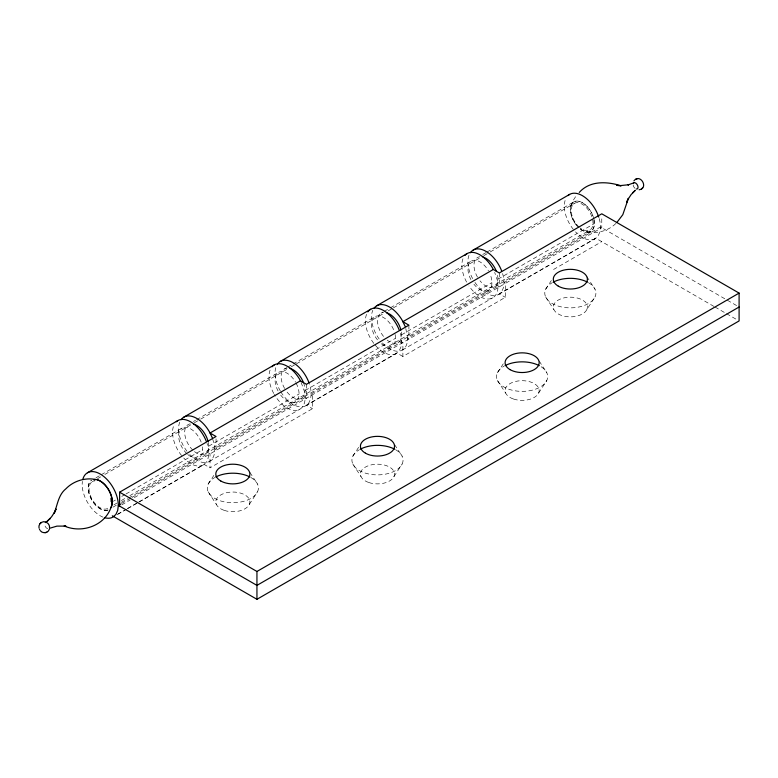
<?xml version="1.0" encoding="UTF-8"?>
<svg xmlns="http://www.w3.org/2000/svg" width="778" height="778" viewBox="0 0 778 778"><rect width="100%" height="100%" fill="white"/><g stroke="black" fill="none" stroke-linecap="round" stroke-linejoin="round"><path stroke-width="0.58" stroke-dasharray="3.89 2.92" d="M306.454 384.313L306.454 398.229L305.161 397.49L304.548 391.733L300.892 381.794M408.907 325.165L408.907 339.082L407.623 338.333A25.567 14.763 60 0 1 381.891 342.398M499.311 272.971L499.311 286.887L498.027 286.139L497.405 280.381L494.672 272.378M593.993 219.649L593.993 226.826A16.97 9.803 60 0 1 579.289 228.139A17.048 9.842 60 0 0 594.042 219.668M570.76 206.219L573.211 200.413L576.206 195.706M208.134 484.14L213.843 475.387M249.3 504.426L257.537 491.774M352.784 456.297L360.389 444.627M393.95 476.583L402.187 463.941M545.65 289.28L551.349 280.527M497.434 372.788L503.765 363.063M586.816 309.566A17.048 9.842 0 0 0 565.937 297.507A17.048 9.842 0 0 0 558.293 313.981A17.048 9.842 0 0 0 586.816 309.566L595.044 296.924M538.6 393.075L546.827 380.432M139.311 501.888L203.437 464.865L206.306 462.2L208.115 458.213L208.728 453.166A25.567 14.763 60 0 0 207.036 443.353M280.887 391.908A25.567 14.763 60 0 0 305.89 405.717L308.769 403.053L310.568 399.056L311.19 394.008A25.567 14.763 60 0 0 308.769 382.173M305.89 405.717L396.294 353.523L399.172 350.859L400.971 346.862L401.594 341.814A25.567 14.763 60 0 0 399.542 330.99M474.959 282.433A25.567 14.763 60 0 0 498.756 294.366L501.625 291.701L503.434 287.704L504.047 282.657A25.567 14.763 60 0 0 502.355 272.854M498.756 294.366L595.189 238.69L598.058 236.026L599.867 232.038L600.48 226.982A25.567 14.763 60 0 0 599.109 218.2M615.855 223.49C608.036 231.183 596.152 234.139 585.523 231.795M95.966 477.789L100.168 475.358M101.218 474.755L182.159 428.026A16.97 9.803 60 0 1 202.017 444.831M193.45 421.511L195.55 420.295M196.601 419.692L278.592 372.351M284.622 368.869L286.722 367.654M287.772 367.051L291.983 364.619M293.034 364.016L375.025 316.675A16.97 9.803 60 0 1 393.901 330.446M381.055 313.194L383.155 311.978M384.206 311.375L389.457 308.341M390.507 307.738L471.458 261M482.72 254.494L485.871 252.685M486.911 252.072L573.911 201.852A17.048 9.842 60 0 1 592.836 215.613M92.251 481.728L96.462 479.297M97.513 478.684L100.673 476.865M104.884 474.434L193.314 423.378M194.364 422.765L199.625 419.731M200.675 419.118L290.165 367.459M291.215 366.846L295.426 364.415M296.476 363.812L383.855 313.369M388.066 310.937L392.277 308.506M393.328 307.894L482.817 256.234M483.867 255.622L489.129 252.587M490.179 251.975L574.407 203.35M113.345 501.265L115.455 500.05M121.757 496.413L124.908 494.584M125.958 493.981L202.65 449.655M208.679 446.173L299.083 393.979M305.112 390.498L395.516 338.304M401.536 334.822L491.939 282.628M497.969 279.146L594.45 223.51M113.987 504.796L117.147 502.967M121.358 500.536L125.569 498.105M129.78 495.674L589.831 230.074M112.936 507.188L117.138 504.757M121.349 502.335L127.65 498.688M128.701 498.085L199.139 457.425M205.159 453.944L295.562 401.749M287.101 392.102A16.97 9.803 60 0 0 301.592 398.268L391.995 346.074M398.025 342.592L488.428 290.398A16.97 9.803 60 0 0 490.334 274.77M494.458 286.917L590.891 231.251M121.475 503.531L130.937 498.076M131.988 497.463L208.728 453.166L210.021 453.905L210.021 467.831L312.484 408.674L312.484 394.757L311.19 394.008L401.594 341.814L402.887 342.563L402.887 356.48L505.34 297.322L505.34 283.406L504.047 282.657L600.48 226.982L739.1 307.018M121.718 504.893L130.101 500.05M134.293 497.628L601.773 227.73L601.773 216.138M117.799 514.112L126.201 509.259M127.261 508.647L137.764 502.578M138.824 501.975L203.992 464.349L210.021 467.831M117.235 514.637L126.697 509.172M127.748 508.569L138.26 502.491M209.457 461.383L299.861 409.189M402.323 350.042L492.727 297.848M553.557 269.489L601.773 241.647M713.941 306.415L595.744 238.175L499.311 293.841L505.34 297.322M714.992 307.018L725.475 313.067M726.516 313.67L736.999 319.729M402.887 356.48L396.858 352.998L306.454 405.192L312.484 408.674M586.816 276.637L595.044 289.28M545.65 296.924L553.878 309.566M539.232 361.118L546.827 372.788M497.434 380.432L505.661 393.075M394.582 444.627L402.187 456.297M352.784 463.941L361.021 476.583M249.933 472.46L257.537 484.14M208.134 491.774L216.372 504.426M405.795 328.52L407.623 338.333L498.027 286.139A25.567 14.763 60 0 1 487.942 299.044A25.567 14.763 60 0 1 468.94 285.905M212.637 438.86L214.144 443.927L214.757 449.684L216.051 450.423L216.051 438.831M395.564 449.684A25.567 14.763 0 0 1 395.564 470.564A25.567 14.763 0 0 1 359.407 470.564A25.567 14.763 0 0 1 359.407 449.684M189.754 454.537A25.567 14.763 60 0 0 214.757 449.684L305.161 397.49A25.567 14.763 60 0 1 293.996 410.337A25.567 14.763 60 0 1 274.294 394.427M186.963 451.25A25.567 14.763 60 0 1 180.457 420.645M488.428 290.398A16.97 9.803 60 0 1 473.938 284.242M470.923 279.633A16.97 9.803 60 0 1 471.74 260.854A16.97 9.803 60 0 1 488.428 270.802M379.168 339.014A25.567 14.763 60 0 1 372.837 310.257M466.615 282.113A25.567 14.763 60 0 1 463.241 258.063M541.128 366.73A25.567 14.763 0 0 1 539.572 387.405A25.567 14.763 0 0 1 503.736 386.87A25.567 14.763 0 0 1 504.047 366.175M588.431 282.657A25.567 14.763 0 0 1 588.431 303.537A25.567 14.763 0 0 1 552.263 303.537A25.567 14.763 0 0 1 552.263 282.657M250.915 477.517A25.567 14.763 0 0 1 250.915 498.397A25.567 14.763 0 0 1 214.757 498.397A25.567 14.763 0 0 1 214.757 477.517M401.312 331.982A16.97 9.803 60 0 1 387.191 340.132M383.535 336.436A16.97 9.803 60 0 1 383.535 312.425M296.097 383.116A16.97 9.803 60 0 1 295.844 401.574A16.97 9.803 60 0 1 279.769 393.824M278.057 390.984A16.97 9.803 60 0 1 278.874 372.195A16.97 9.803 60 0 1 295.562 382.154M208.271 442.351A16.97 9.803 60 0 1 193.566 450.832M192.818 450.141A16.97 9.803 60 0 1 184.736 433.706A16.97 9.803 60 0 1 190.678 423.777M273.749 393.464A25.567 14.763 60 0 1 271.425 367.566M578.54 227.448A16.97 9.803 60 0 1 573.911 201.852A16.97 9.803 60 0 1 593.77 218.657M396.294 353.523A25.567 14.763 60 0 1 374.471 344.236M373.8 343.38A25.567 14.763 60 0 1 367.848 311.9M303.498 382.64A16.97 9.803 60 0 1 301.592 398.268M284.622 388.465A16.97 9.803 60 0 1 287.101 368.101M395.107 334.482A16.97 9.803 60 0 1 380.403 342.972M377.505 339.908A16.97 9.803 60 0 1 375.025 316.675M497.56 275.324A16.97 9.803 60 0 1 493.271 287.432A16.97 9.803 60 0 1 479.968 280.761M477.478 277.124A16.97 9.803 60 0 1 479.968 256.759M472.645 278.641A25.567 14.763 60 0 1 469.26 254.591M595.189 238.69A25.567 14.763 60 0 1 575.477 231.844M573.357 229.413A25.567 14.763 60 0 1 566.19 197.943M103.075 517.175A25.567 14.763 60 0 1 82.39 481.339M107.957 509.989A16.97 9.803 60 0 1 91.396 499.175A16.97 9.803 60 0 1 91.755 480.221M202.416 446.815A16.97 9.803 60 0 1 187.547 454.313M186.798 453.623A16.97 9.803 60 0 1 182.159 428.026M576.372 225.124A17.048 9.842 60 0 1 573.872 201.784M203.437 464.865A25.567 14.763 60 0 1 183.734 458.018M181.605 455.587A25.567 14.763 60 0 1 173.941 425.089M280.323 390.955A25.567 14.763 60 0 1 277.445 364.094M107.675 508.442A15.424 8.908 60 0 1 91.308 497.755A15.424 8.908 60 0 1 94.508 481.028M110.495 497.901A15.424 8.908 60 0 1 110.7 503.473M592.651 219.532A15.424 8.908 60 0 1 580.223 228.022M579.289 227.244A15.424 8.908 60 0 1 573.911 203.671A15.424 8.908 60 0 1 592.194 217.714M107.996 510.047A17.048 9.842 60 0 1 91.726 499.836A17.048 9.842 60 0 1 91.016 480.639M47.721 528.739A3.501 2.023 60 0 1 44.696 523.487M634.916 188.247A3.501 2.023 60 0 1 633.088 184.425M368.957 482.564A17.048 9.842 0 0 0 394.534 474.035A17.048 9.842 0 0 0 368.957 465.516A17.048 9.842 0 0 0 368.957 482.564M513.606 399.056A17.048 9.842 0 0 0 539.173 390.527A17.048 9.842 0 0 0 513.606 382.008A17.048 9.842 0 0 0 513.606 399.056M224.317 510.397A17.048 9.842 0 0 0 249.884 501.878A17.048 9.842 0 0 0 224.317 493.349A17.048 9.842 0 0 0 224.317 510.397"/><path stroke-width="1.17" d="M256.944 599.303L739.1 320.935L739.1 293.102L256.944 571.47L256.944 599.303L112.295 515.795M55.335 510.669L56.055 509.084L54.227 513.12C57.553 504.796 58.34 494.818 65.916 488.788C73.064 481.368 83.975 477.721 94.148 479.219M627.301 200.792L626.582 202.387L628.42 198.341L622.799 214.709L616.721 222.673M49.413 529.166C48.324 533.154 42.605 533.961 40.252 530.664M110.787 508.053C103.98 526.249 81.311 533.591 64.146 525.928L65.887 526.103L56.93 526.123L49.782 528.243M54.81 511.817L51.562 516.825L47.37 521.104L50.093 518.586L49.578 519.062M627.827 199.645L631.084 194.636L635.276 190.357M45.844 522.048C42.158 520.424 37.966 524.284 39.026 528.116M639.117 189.774C649.163 188.305 640.236 172.842 633.944 180.817M39.97 523.652L41.195 522.515M579.26 192.429C590.025 180.35 607.19 181.439 621.175 185.796L616.76 185.358L618.491 185.534M633.068 192.399L632.553 192.876L634.838 190.766M641.451 188.947L642.667 187.819M45.338 522.583L47.798 520.706M87.457 472.771L177.861 420.577M183.89 417.096L274.294 364.901M280.323 361.42L370.727 309.226M376.756 305.754L467.16 253.56M473.18 250.078L569.613 194.403M739.1 293.102L601.773 213.814L499.311 272.971L493.291 269.489L402.887 321.684L408.907 325.165L306.454 384.313L300.425 380.831L210.021 433.025L216.051 436.507L119.618 492.182L119.618 506.099M120.425 504.144L118.324 505.36L117.711 510.407L115.903 514.394L113.034 517.059A25.567 14.763 60 0 1 104.923 517.788M739.1 307.018L256.944 585.387L118.324 505.36A25.567 14.763 60 0 0 102.608 475.582A25.567 14.763 60 0 0 82.779 479.433M633.807 182.83L627.972 184.95L628.643 184.746L619.755 185.65M635.82 179.212L637.415 178.716M45.221 532.745L46.816 532.259M119.618 492.182L256.944 571.47M493.291 269.489L492.727 268.322A25.567 14.763 60 0 0 464.904 255.427M405.192 326.497L402.323 320.517A25.567 14.763 60 0 0 373.878 308.419M300.425 380.831L299.861 379.664A25.567 14.763 60 0 0 272.047 366.769M212.336 437.849L209.457 431.858A25.567 14.763 60 0 0 181.021 419.76M39.464 529.157L39.785 529.828M360.37 449.149A25.567 14.763 0 0 1 394.602 449.149M193.566 424.059A16.97 9.803 60 0 1 208.037 441.35M386.433 312.717A16.97 9.803 60 0 1 400.903 330.008M505.019 365.641A25.567 14.763 0 0 1 539.242 365.641M215.72 476.992A25.567 14.763 0 0 1 249.952 476.992M553.226 282.132A25.567 14.763 0 0 1 587.458 282.132M482.866 257.041A16.97 9.803 60 0 1 496.364 271.289M290 368.393A16.97 9.803 60 0 1 303.498 382.64M367.848 311.9A25.567 14.763 60 0 1 399.172 329.979M96.141 479.52A16.97 9.803 60 0 0 94.245 479.452A17.048 9.842 60 0 1 108.764 489.994A17.048 9.842 60 0 1 110.68 507.908M97.143 479.734A16.97 9.803 60 0 1 111.838 498.027L111.838 505.194A16.97 9.803 60 0 1 111.118 507.052M470.311 252.743A25.567 14.763 60 0 1 501.625 270.822M568.057 195.56A25.567 14.763 60 0 1 598.788 217.179M277.445 364.094A25.567 14.763 60 0 1 308.769 382.173M176.305 421.734A25.567 14.763 60 0 1 206.306 441.321M46.447 522.485A3.501 2.023 60 0 1 49.471 527.727M633.418 183.19A3.501 2.023 60 0 1 637.522 185.252A3.501 2.023 60 0 1 636.2 188.986M365.427 453.166A17.048 9.842 0 0 0 393.95 448.75A17.048 9.842 0 0 0 373.07 436.691A17.048 9.842 0 0 0 365.427 453.166M510.076 369.647A17.048 9.842 0 0 0 538.6 365.242A17.048 9.842 0 0 0 517.72 353.183A17.048 9.842 0 0 0 510.076 369.647M558.293 286.139A17.048 9.842 0 0 0 586.816 281.724A17.048 9.842 0 0 0 565.937 269.674A17.048 9.842 0 0 0 558.293 286.139M220.787 480.999A17.048 9.842 0 0 0 249.3 476.583A17.048 9.842 0 0 0 228.421 464.534A17.048 9.842 0 0 0 220.787 480.999"/></g></svg>
